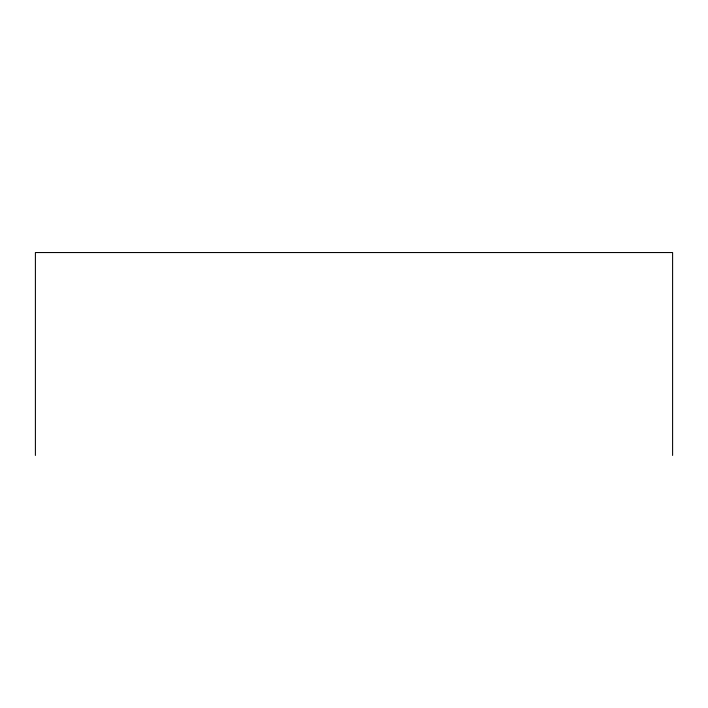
<?xml version="1.0" encoding="UTF-8"?>
<svg xmlns="http://www.w3.org/2000/svg" width="708" height="708" viewBox="0 0 708 708"><rect width="100%" height="100%" fill="white"/><g stroke="black" fill="none" stroke-linecap="round" stroke-linejoin="round"><path stroke-width="1.06" d="M672.6 455.456L672.6 252.544L35.4 252.544L35.4 455.456"/></g></svg>
